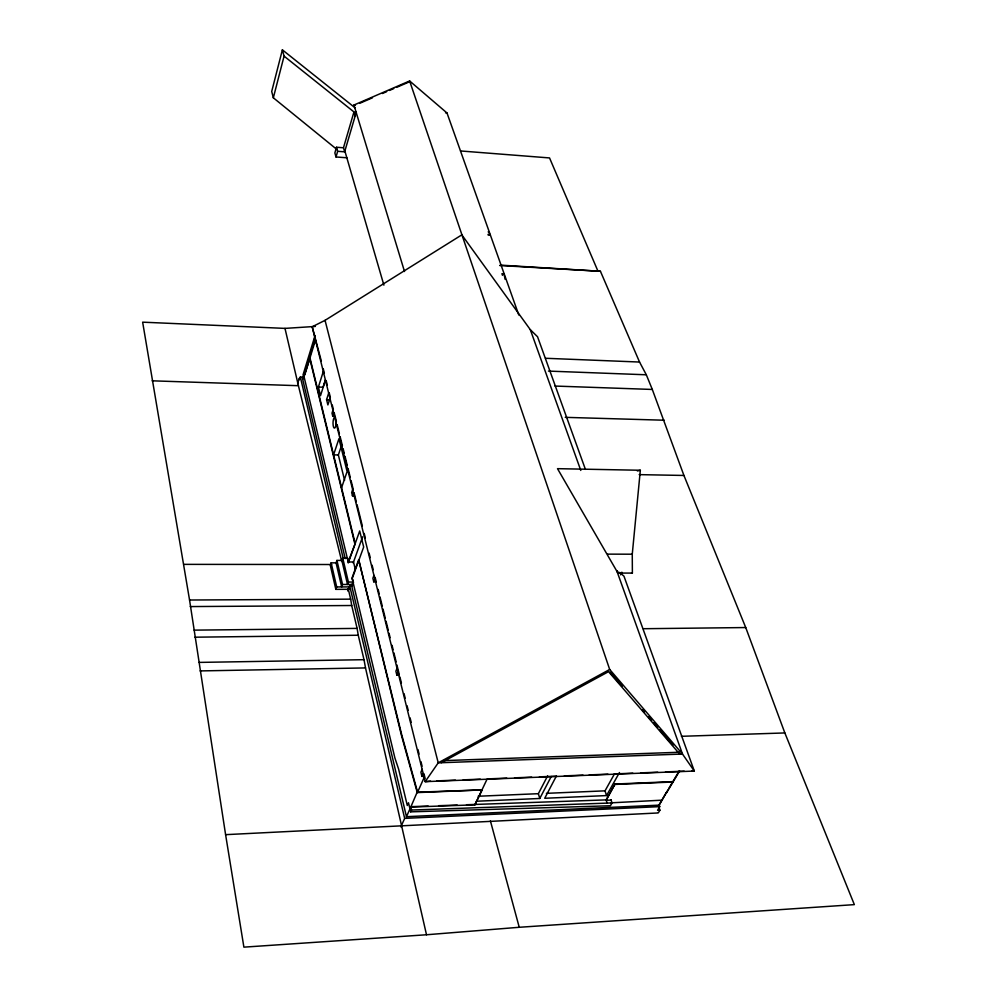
<?xml version="1.0" encoding="UTF-8"?>
<svg xmlns="http://www.w3.org/2000/svg" width="997" height="997" viewBox="0 0 997 997"><rect width="100%" height="100%" fill="white"/><g stroke="black" fill="none" stroke-linecap="round" stroke-linejoin="round"><path stroke-width="1.5" d="M632.26 554.207L640.336 470.26L557.497 468.665L617.928 573.088L632.385 573.076L632.26 554.207L607.634 554.133M354.944 107.701L282.375 49.85L271.707 91.487L273.34 97.806L336.998 149.538M273.34 97.806L284.07 56.131L282.375 49.85M336.512 147.244L337.671 151.295L344.638 151.831L343.467 147.78L336.512 147.244L334.867 152.915L336.014 156.978L346.881 157.788M336.014 156.978L337.671 151.295M343.467 147.78L353.96 111.938L284.07 56.131M344.638 151.831L356.365 111.926M297.605 383.633L299.225 378.337L299.536 379.658L300.334 377.003L302.515 377.09M315.064 335.453L303.163 374.461L304.334 376.355M302.727 379.259L314.653 340.201M303.973 376.343L309.98 357.923L355.181 543.614L348.202 561.984L353.511 561.984L355.268 569.262M316.298 342.37L314.454 342.295L315.351 339.366M304.77 374.934L315.064 341.31M325.471 379.994L320.511 395.672L318.404 387.048L323.327 371.383M325.309 380.094L323.053 387.21L318.404 387.048M330.007 398.339L327.888 404.932L326.58 399.635L328.698 393.042M332.948 410.216L332.001 413.144L332.749 416.185L334.668 416.248M332.749 416.185L333.708 413.257M344.588 480.342L338.357 454.968L341.298 446.158M341.572 487.732L347.093 471.569L338.943 438.705L333.571 454.869L338.357 454.968M352.676 489.577L351.654 492.518L352.464 495.796L354.446 495.821M352.464 495.796L353.486 492.867M347.641 558.008L342.719 557.996L341.859 560.426L336.936 560.426L336.076 562.856L331.141 562.844L330.294 565.274L335.827 589.352L349.237 589.302M335.827 589.352L336.699 586.934L331.141 562.844M348.24 562.956L359.705 530.965L363.681 547.017L352.053 578.97M336.936 560.426L342.544 584.491L341.672 586.921L336.076 562.856M353.162 562.956L362.609 536.81M342.719 557.996L348.402 582.049L347.529 584.479L341.859 560.426M610.987 799.681L612.033 802.909L610.426 805.75L410.677 811.845L408.496 802.772L407.287 805.489L398.613 769.111L394.899 758.007L352.016 577.998L358.683 559.653L401.716 734.777L417.593 792.179M347.754 590.959L349.673 585.688L351.654 585.675L352.975 582.036M351.841 586.248L353.374 582.036L348.402 582.049M373.975 575.331L372.878 578.26L373.763 581.812L375.819 581.799M373.763 581.812L374.86 578.896M397.068 668.277L395.884 671.168L396.843 675.019L398.974 674.981M396.843 675.019L398.027 672.128M422.167 769.335L420.908 772.189L421.943 776.389L424.149 776.302M421.943 776.389L423.214 773.535M400.869 826.887L404.67 818.375L349.673 585.688M428.199 806.062L410.677 806.673L410.303 808.467M666.42 792.465L659.229 805.14L406.464 816.693L409.966 808.879M417.157 792.191L410.776 807.072L474.896 804.841L482.137 789.911L417.157 792.191L401.293 734.789L358.683 559.653M417.444 792.515L424.298 777.211M410.677 811.845L411.487 810.038L410.677 806.673M487.109 779.056L474.896 804.841M620.545 574.833L621.866 572.203M476.354 801.239L539.776 798.485L538.368 793.687L547.64 775.84M539.776 798.485L551.229 776.538M556.226 776.339L544.723 798.273L606.55 795.581L619.461 772.525M606.55 795.581L605.029 790.845L614.115 774.557M612.033 802.909L607.136 803.121L606.101 799.893L615.012 784.028L673.249 781.623L679.605 770.943M615.012 784.028L606.226 800.279L611.111 800.068M658.319 806.074L667.89 789.985M668.563 788.864L671.056 784.651M671.417 784.053L679.206 770.968M673.249 781.623L666.544 792.839M659.229 805.14L659.74 806.635L657.559 810.312L659.914 810.2L658.419 805.788M658.469 812.63L659.914 810.2M619.611 572.403L623.96 576.166L694.311 771.055L425.196 781.648L312.186 326.779L325.047 320.336L461.823 234.868L530.317 329.683L537.545 336.749L585.413 469.363M691.968 770.855L694.311 771.055L682.484 754.044L609.69 669.473L438.231 762.83L425.196 781.648L430.53 781.137M441.222 762.717L608.544 671.654L679.755 754.143L679.082 752.261L443.815 760.624M404.508 271.508L353.935 105.034L409.63 80.956L446.992 112.973L518.801 315.015M359.68 103.327L372.454 97.806M382.387 93.506L386.649 91.674M389.478 90.44L393.74 88.596M396.582 87.375L409.356 81.854M637.357 470.983L640.336 470.26M315.376 326.43L284.98 328.387L142.646 322.168L189.555 600.02L225.596 834.663L243.891 947.15L426.504 934.762L519.238 927.285L854.354 904.628L784.851 732.945L745.731 627.549L683.93 475.457L652.3 389.453L646.318 374.785L639.551 362.048L600.431 271.284L500.419 265.115M657.883 812.966L225.596 834.663M611.049 802.834L661.834 800.18M404.67 818.375L659.74 806.635M417.257 792.59L482.137 789.911M615.137 784.415L673.386 781.997M478.136 796.242L538.368 793.687M546.393 793.338L605.029 790.845M436.748 780.888L455.43 780.153M463.206 779.853L480.317 779.18M488.106 778.869L506.775 778.134M514.564 777.834L531.675 777.162M539.464 776.85L556.575 776.177M564.364 775.878L583.033 775.143M589.252 774.893L607.933 774.158M614.152 773.921L632.833 773.186M640.61 772.874L657.733 772.201M665.51 771.902L684.191 771.167M438.593 805.701L457.212 805.053M466.521 804.741L606.101 799.893M411.487 810.038L607.136 803.121M681.4 736.309L784.851 732.945M617.928 573.088L618.738 573.063L617.143 570.745M200.123 670.919L365.513 667.928L426.504 934.762M199.064 662.407L364.005 659.69L365.513 667.928M643.277 628.721L745.731 627.549M194.951 637.195L358.259 635.239L364.005 659.69M194.128 630.141L357.1 628.397L358.259 635.239M190.277 606.575L351.717 605.515L357.1 628.397M189.555 600.02L350.67 599.147L351.717 605.515M336.699 586.934L348.776 586.897M342.544 584.491L352.489 584.466M183.722 564.364L331.615 564.514M639.152 474.634L683.93 475.457M631.5 573.063L632.385 573.076M565.249 417.344L664.251 420.223M326.58 399.635L330.119 399.747M152.192 380.817L298.415 385.702L341.772 561.51M554.955 386.051L652.3 389.453M548.475 371.096L646.318 374.785M545.471 358.272L639.551 362.048M499.721 265.501L600.431 271.284M460.539 150.958L549.546 157.937L597.764 270.698M353.935 105.034L355.43 105.159M445.547 112.848L446.992 112.973M609.915 672.065L622.116 686.21M642.467 709.802L644.498 712.157M648.561 716.88L651.614 720.407M653.646 722.775L657.721 727.486M659.752 729.854L672.975 745.183M312.186 326.779L321.346 361.138M530.317 329.683L580.79 470.434M617.243 572.079L682.484 754.044L438.231 762.83L325.047 320.336M409.63 80.956L609.69 669.473M353.96 111.938L355.181 115.964M344.875 151.033L383.895 285.154M490.399 820.867L519.238 927.285M323.227 368.691L324.349 373.227M326.231 380.779L327.365 385.316M329.234 392.88L330.368 397.404M332.25 404.969L333.372 409.505M334.132 412.521L336.388 421.594M337.136 424.622L339.391 433.683M340.139 436.711L342.395 445.771M343.155 448.8L344.277 453.336M345.024 456.352L347.28 465.425M348.04 468.453L350.296 477.513M351.044 480.542L353.299 489.614M354.047 492.63L356.303 501.703M357.063 504.719L362.322 525.88M364.204 533.445L365.326 537.969M369.089 553.086L370.223 557.622M372.093 565.174L373.227 569.711M375.109 577.275L376.23 581.812M378.112 589.364L379.234 593.9M379.994 596.916L382.25 605.989M382.998 609.017L385.253 618.078M386.001 621.106L388.257 630.166M389.017 633.195L390.139 637.731M392.02 645.283L393.154 649.82M393.902 652.848L396.158 661.908M396.906 664.937L399.161 674.009M399.922 677.025L401.417 683.07M404.047 693.65L405.181 698.187M407.063 705.739L408.184 710.275M410.066 717.84L411.2 722.376M417.967 749.582L419.089 754.106M420.971 761.671L422.092 766.207M423.974 773.759L425.108 778.296M313.756 339.466L314.454 342.295M309.606 357.911L354.782 543.602M347.878 558.956L348.589 561.984M352.739 579.344L353.499 582.535M348.202 561.984L303.587 374.747L302.465 378.399L345.236 558.619M351.654 585.675L406.464 816.693M300.334 377.003L343.267 558.619M348.19 588.616L350.67 599.147M284.98 328.387L298.415 385.702M505.043 279.222A18.258 6.643 -86.9 0 0 503.772 273.789L501.927 273.689A18.27 6.63 -86.9 0 1 502.438 275.297M488.218 231.778A17.909 6.368 -86.5 0 1 490.088 235.23L488.268 235.118A17.921 6.356 -86.5 0 0 487.994 234.407M336.064 420.335A5.434 1.558 -88.3 0 1 334.668 428.074A5.434 1.558 -88.3 0 1 333.085 421.731A5.434 1.558 -88.3 0 1 335.466 417.905"/></g></svg>
